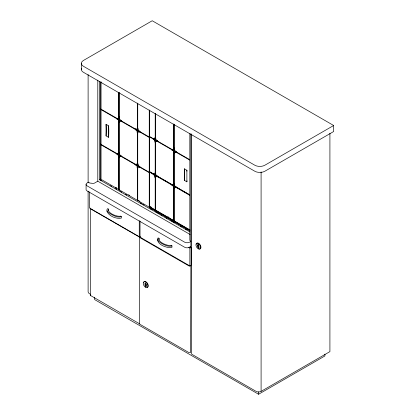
<?xml version="1.0" encoding="UTF-8"?>
<svg xmlns="http://www.w3.org/2000/svg" width="415" height="415" viewBox="0 0 415 415"><rect width="100%" height="100%" fill="white"/><g stroke="black" fill="none" stroke-linecap="round" stroke-linejoin="round"><path stroke-width="0.62" d="M118.55 118.503L118.55 118.317A4.482 2.589 60 0 1 118.607 117.767L118.877 117.108M118.55 153.726L118.612 153.503A4.482 2.589 60 0 1 118.669 152.953L118.706 152.782M137.069 129.008L137.075 129.376M154.904 138.392L154.904 138.947L155.22 137.37M154.894 173.989L154.94 174.518L155.013 173.216M155.506 142.734L155.75 140.654L156.009 140.861M155.744 175.867C155.967 177.786 155.36 175.197 156.31 176.287M173.496 150.142L173.532 148.684M173.413 184.493L173.532 183.907L173.475 184.457M172.936 149.737L173.553 150.116L173.439 148.897M174.29 152.072C174.425 153.685 174.134 150.297 174.341 151.854M174.29 187.295L174.326 186.9L174.352 187.258M106.754 210.965C108.73 216.07 116.065 219.187 121.356 218.134L121.356 216.687L120.729 216.132C117.404 217.216 106.93 212.937 108.403 209.051L107.464 208.667C105.244 210.945 109.627 213.294 111.277 214.41C114.296 215.961 117.907 217.875 121.356 216.687M118.591 120.137C118.368 122.129 119.162 119.8 117.907 119.686A4.482 2.589 60 0 1 117.404 119.328L117.238 119.188M119.484 118.965L119.473 118.586L119.338 119.598M118.55 155.661L118.69 155.205L118.368 155.148M119.473 154.364C119.427 155.2 119.364 152.274 119.484 154.193M137.069 131.13L137.132 131.093M137.941 129.698L137.858 128.427L138.003 129.662M137.069 166.353L137.209 165.896L136.488 165.564A4.482 2.589 60 0 1 135.985 165.212L135.43 164.797M137.941 164.921C138.05 166.291 137.775 162.524 137.998 164.698M154.899 140.877L155.013 140.369M155.827 139.227L155.682 139.865L155.827 139.041A4.482 2.589 60 0 0 155.77 138.428L155.687 137.998M155.827 174.45C155.106 175.265 157.622 175.882 156.31 175.28M174.347 149.919L174.264 150.515M155.568 142.698L155.77 141.567M155.76 176.977L155.833 176.754M174.352 187.445L174.15 188.363L174.259 187.85M139.995 131.944L139.077 130.974A4.482 2.589 60 0 0 138.574 130.621L137.858 130.3L137.993 129.833M154.987 140.509L154.899 141.064M155.817 174.627L155.682 175.089M174.259 185.51L174.284 184.997A4.482 2.589 60 0 0 174.227 184.385L174.15 183.695M155.158 137.407L154.987 138.169M155.801 177.122L155.506 177.962M174.321 152.59L174.093 153.291L174.196 152.979M118.633 155.464L118.69 155.194M137.085 130.969L137.023 130.663M137.853 130.3L137.915 130.025M155.013 175.592L154.961 176.251A4.482 2.589 60 0 0 155.018 176.863L155.096 177.553M173.532 186.283L173.48 186.942A4.482 2.589 60 0 0 173.537 187.554L173.849 188.872L173.574 187.772M119.318 157.244L119.359 157.072A4.482 2.589 60 0 0 119.411 156.522C119.069 155.226 120.454 156.388 119.463 155.755M137.126 128.458L137.396 127.799M137.837 167.935L137.941 167.727A4.482 2.589 60 0 0 137.993 167.178L137.915 166.301L137.93 167.214A4.482 2.589 60 0 1 137.879 167.764M173.47 183.944L173.672 183.425L173.569 183.736M119.805 154.945L119.432 154.665M139.077 166.202L140.057 167.126L139.139 166.166A4.482 2.589 60 0 0 138.636 165.808L137.951 165.357M154.951 140.405L152.834 138.636L155.044 140.239M154.717 175.415C154.193 175.099 155.386 175.478 154.899 176.287A4.482 2.589 60 0 0 154.956 176.899M173.558 152.803L173.537 152.331A4.482 2.589 60 0 1 173.48 151.719L173.563 150.935L173.418 151.755A4.482 2.589 60 0 0 173.475 152.367L173.512 152.585M173.371 186.159C172.92 185.811 173.771 186.314 173.418 186.978A4.482 2.589 60 0 0 173.475 187.59M118.752 152.621L118.607 152.99A4.482 2.589 60 0 0 118.55 153.54M119.271 157.404L119.421 157.036A4.482 2.589 60 0 0 119.473 156.486M137.163 128.287L137.474 127.68M137.272 163.313L137.189 163.65A4.482 2.589 60 0 0 137.132 164.195C138.039 166.197 134.942 163.515 135.591 164.278M154.987 173.081L155.298 172.474M173.506 148.549L173.672 148.197M118.809 117.248L118.669 117.73A4.482 2.589 60 0 0 118.612 118.28L118.576 118.861M118.69 152.658L118.877 152.331M137.329 163.162L137.126 163.681A4.482 2.589 60 0 0 137.069 164.231L137.116 164.947M174.025 188.654L174.212 188.327M118.747 152.507L118.955 152.212M119.276 157.518L119.069 157.814M137.796 168.21L137.588 168.506M174.155 153.254L173.947 153.55M173.854 188.872L174.093 188.514M157.591 239.72C157.669 244.855 167.416 248.549 171.955 247.345L171.955 245.903L171.333 245.343C168.008 246.432 157.529 242.153 159.007 238.267L158.068 237.883C155.843 240.161 160.232 242.51 161.876 243.626C164.895 245.177 168.511 247.091 171.955 245.903M118.815 117.144L119.043 116.89L119.411 118.623M119.069 122.586L119.359 121.844A4.482 2.589 60 0 0 119.411 121.299L119.39 120.376M119.209 157.659C118.804 158.224 118.462 155.931 118.872 157.461M137.588 133.282L137.879 132.541A4.482 2.589 60 0 0 137.93 131.991C137.588 131.031 138.403 131.301 137.858 131.114M137.728 168.35C137.251 168.428 136.893 166.472 137.469 168.366M173.678 148.098L173.906 147.839L174.29 149.12A4.482 2.589 60 0 1 174.347 149.732C173.869 150.272 174.762 150.821 174.207 150.557M173.818 183.165L174.144 183.949M118.949 122.446C118.187 119.992 119.064 123.872 119.421 121.808A4.482 2.589 60 0 0 119.473 121.263L119.453 120.718M118.892 152.248L119.276 152.995L119.074 152.357M137.469 133.137C136.831 131.69 137.775 134.315 137.941 132.504A4.482 2.589 60 0 0 137.993 131.954L137.92 131.078M155.236 137.287L155.708 138.465M137.412 162.939L137.801 163.437L137.5 162.841M155.386 172.375L155.625 173.257M173.854 153.649L173.62 152.767M108.04 210.794L108.403 210.498L108.403 209.051M158.639 240.01L159.007 239.714L159.007 238.267M198.702 246.417L198.775 246.37A0.903 0.519 60 0 0 198.323 244.943L198.157 244.85A0.903 0.519 60 0 0 197.763 245.82L197.851 247.05A0.602 0.348 60 0 0 198.261 247.797L198.37 247.848A0.602 0.348 60 0 0 198.702 247.579L198.702 246.417L199.065 246.209M146.007 286.054L146.08 284.846A0.903 0.519 60 0 0 145.624 283.419L145.458 283.331A0.903 0.519 60 0 0 145.068 284.296L145.157 285.525A0.602 0.348 60 0 0 145.566 286.272L145.675 286.324A0.602 0.348 60 0 0 146.007 286.054L146.365 285.805M116.485 118.363C117.201 117.974 116.159 118.898 117.466 119.292A4.482 2.589 60 0 0 117.969 119.65L118.13 119.743M118.617 118.649C119.24 119.738 115.002 117.201 118.659 118.996M119.453 118.379L119.136 117.092M118.835 119.458L118.856 92.384L118.835 119.458L100.446 108.839M118.69 119.971L118.223 119.857M118.835 119.888L118.856 154.671L118.835 119.888L100.446 109.27M119.224 92.602L119.224 119.66M119.743 120.744C118.986 120.132 121.517 121.787 119.961 120.807M120.89 121.253L121.538 121.216L120.558 120.283A4.482 2.589 60 0 0 120.054 119.93L119.894 119.836M121.113 121.242L121.538 121.211M136.95 130.58L136.488 130.341A4.482 2.589 60 0 1 135.985 129.983L135.197 129.2M137.5 127.618L137.796 128.463M136.26 129.288C134.076 128.183 138.434 130.528 136.649 129.428M137.801 128.209L137.656 127.789M137.355 130.58L137.355 165.372L119.209 154.894L119.209 120.101L137.375 130.569M137.22 132.281L137.126 131.451L137.204 132.535M138.74 131.711C137.837 131.213 140.586 132.427 138.973 131.747M118.13 154.966L117.969 154.873A4.482 2.589 60 0 1 117.466 154.52L116.615 153.555M117.57 153.747C116.745 153.13 119.873 155.174 117.969 153.866M149.229 137.002L137.728 130.362L137.744 103.294M149.229 137.438L137.728 130.798L137.728 165.585L149.229 172.225M118.835 155.117L118.856 189.686L118.835 155.117L100.446 144.493M118.664 156.595L118.638 156.849M120.558 156.382L120.22 156.242L121.263 156.476M119.598 154.914L120.122 155.117A4.482 2.589 60 0 1 120.62 155.475L121.538 156.434L120.558 155.506A4.482 2.589 60 0 0 120.054 155.153L119.894 155.06M155.392 137.152L155.568 137.816M154.318 138.916C155.283 139.482 155.236 139.492 154.256 138.952A4.482 2.589 60 0 0 153.752 138.724L153.42 138.631M155.194 140.156L155.194 174.948L149.716 171.784L155.194 174.948M156.092 140.016L157.14 140.644L156.31 140.057M155.744 140.638L155.833 141.344M157.306 140.794L157.892 141.468L157.078 140.68M155.402 142.921L155.018 141.64A4.482 2.589 60 0 1 154.961 141.027M99.673 179.685L101.602 180.509M100.3 179.327L100.674 179.109L189.935 230.641M190.08 234.485L97.795 181.205L94.667 183.01A2.656 1.53 0 0 1 90.916 183.01A0.887 0.508 0 0 1 89.661 183.01L88.634 182.118L87.124 182.989A3.538 2.044 0 0 0 87.124 185.879L184.613 242.163A3.538 2.044 0 0 0 189.619 242.163L190.869 241.442A3.538 2.044 0 0 1 189.831 239.995L189.831 133.729M135.985 164.335L137.142 165.108M137.209 165.886L136.426 165.601M137.355 165.808L137.355 200.388M137.152 167.079L137.121 167.323M139.248 167.131L138.117 166.555L139.782 167.167M139.471 167.131L139.72 167.204M171.354 149.327L172.168 150.116L171.551 149.26M172.775 150.645L172.443 150.422L173.154 150.785M173.527 149.95L172.775 149.644A4.482 2.589 60 0 0 172.272 149.416M174.082 124.215L174.082 150.629L189.707 159.63M175.431 151.231C173.294 149.384 177.921 153.55 175.659 151.335M189.707 194.853L174.103 185.842L174.103 151.05L174.103 185.842L189.691 194.863M174.238 151.542L174.99 151.849A4.482 2.589 60 0 0 175.493 152.072L176.276 152.196M149.229 172.661L137.728 166.021L137.728 200.606M152.834 173.859L153.109 174.212L153.031 173.792M153.586 174.684C152.627 173.729 155.122 175.944 153.815 174.788M154.852 174.575L154.717 174.471M155.194 175.379L155.194 209.964M155.563 175.161L173.729 185.63L173.729 150.837L155.563 140.369L155.563 175.161L173.714 185.64M155.812 175.125L156.092 175.239M157.244 176.053L157.83 176.738M155.402 178.144L155.054 177.081M173.154 186.008L171.354 184.55L172.168 184.55M171.488 184.732L172.936 185.967M173.527 185.173L173.237 185.163M173.714 186.076L173.714 220.656M174.207 185.785L174.347 184.96A4.482 2.589 60 0 0 174.29 184.348L174.253 184.13M174.082 220.873L174.082 186.288L189.707 195.289M174.767 186.008L175.659 186.563L174.99 186.065M174.3 186.729L174.264 186.937M176.074 187.072L176.411 187.388L176.074 187.461M89.412 191.938L89.412 207.931L139.264 236.711L140.099 236.228M140.384 236.903L139.762 237.266L90.901 209.056A1.416 0.82 0 0 1 90.678 208.071M139.642 237.473L188.618 265.745A1.416 0.82 0 0 0 190.62 265.745L190.869 265.605L190.62 352.408A1.416 0.82 0 0 1 188.618 352.408L139.642 324.131L139.642 237.473L140.265 237.11L140.939 237.499M333.665 125.501L264.843 165.237A7.081 4.088 0 0 1 254.836 165.237L83.405 66.265A7.081 4.088 0 0 1 83.405 60.486L152.227 20.75L333.665 125.501L333.665 131.519L264.843 171.25A7.081 4.088 0 0 1 254.836 171.25L83.405 72.277A7.081 4.088 0 0 1 81.573 68.33M188.747 247.371L189.868 248.014L191.118 247.293L191.118 265.206L189.868 265.927L140.016 237.147L140.016 221.154M197.851 245.971L198.126 245.613A0.903 0.519 60 0 1 198.22 244.627M197.851 247.05L198.23 246.832L198.23 245.753L198.214 246.837A0.602 0.348 60 0 0 198.635 247.579L198.749 247.631A0.602 0.348 60 0 0 199.013 247.568M198.702 247.537L199.065 247.33M145.157 284.446L145.432 284.088A0.903 0.519 60 0 1 145.421 283.17M146.002 284.892L146.365 284.685M145.157 285.525L145.53 285.307L145.53 284.228M191.491 133.946L191.491 354.068L256.086 391.361A3.538 2.044 0 0 0 261.092 391.361L329.915 351.624L329.915 133.241M94.667 297.202L94.667 299.609L258.587 394.25L324.909 355.961L324.909 354.156M116.677 118.296L117.134 119.006M135.005 129.049L135.492 128.992M140.057 131.913L139.57 131.97M157.892 141.474L157.555 141.546M176.411 152.17L175.431 152.108A4.482 2.589 60 0 1 174.928 151.885L174.611 151.693M135.005 164.278L135.653 164.921M157.892 176.702L157.399 176.759M171.354 184.545L172.334 184.608A4.482 2.589 60 0 1 172.837 184.831L172.998 184.924M176.411 187.393L175.431 187.331A4.482 2.589 60 0 1 174.928 187.108L174.207 186.605M152.969 138.605L153.322 138.569M157.757 141.505L157.078 141.468M157.757 176.728L157.244 176.733M153.109 138.594L153.815 138.688M171.628 149.286L172.168 149.327M116.76 153.55L117.3 153.591M157.461 141.499L156.912 141.416A4.482 2.589 60 0 1 156.408 141.188L156.092 141.001M171.779 149.296L172.334 149.379A4.482 2.589 60 0 1 172.837 149.607M153.26 173.828L153.815 173.916A4.482 2.589 60 0 1 154.318 174.139L154.479 174.233M153.42 173.854L153.752 173.952A4.482 2.589 60 0 1 154.256 174.175L154.634 174.331M137.92 130.263L138.636 130.585A4.482 2.589 60 0 1 139.139 130.938L139.928 131.726M155.687 139.865L156.009 139.912M157.14 176.66L156.912 176.64A4.482 2.589 60 0 1 156.408 176.417M175.659 187.352L175.493 187.295A4.482 2.589 60 0 1 174.99 187.072L174.269 186.563M137.085 130.626L136.426 130.377M118.566 155.158L118.223 155.08M137.982 165.559L138.574 165.844M174.331 185.816L174.674 185.894M119.805 119.722L119.333 119.608L120.122 119.894A4.482 2.589 60 0 1 120.62 120.246L121.113 120.698M145.93 286.06L146.049 286.106A0.602 0.348 60 0 0 146.319 286.044M120.283 156.206L119.894 156.066M118.285 155.044L117.907 154.909A4.482 2.589 60 0 1 117.404 154.556L116.76 153.939M198.37 248.455L198.671 248.626M145.675 286.931L145.976 287.102M156.471 141.152L155.682 140.675M149.716 136.561L155.21 139.715L155.21 113.295M149.716 136.997L155.21 140.146M174.082 151.065L189.707 160.06M119.209 119.67L137.375 130.139L137.375 103.076M186.947 180.816A80.406 46.423 -60 0 1 186.88 181.817L184.374 180.375L184.374 168.812L186.88 170.259A80.406 46.423 -60 0 1 186.947 171.182M106.079 124.334L108.58 125.776A80.406 46.423 -60 0 1 108.58 137.334L106.079 135.892A80.406 46.423 -60 0 0 106.079 124.334L106.079 135.892M149.716 172.22L155.21 175.369M173.729 186.06L155.563 175.597L155.563 210.82M100.446 144.062L118.856 154.671M137.375 165.798L119.209 155.329L119.209 190.552M149.955 206.405L151.076 207.054M167.919 216.775L169.04 217.424M172.972 219.691L174.658 220.666M149.582 206.623L189.997 229.957M115.645 187.321L116.771 187.969M128.557 194.775L129.682 195.424M138.102 200.284L139.788 201.254M149.327 206.763L189.748 230.102M149.607 207.505L189.437 230.501M110.54 185.671L111.656 186.314M115.567 188.576L116.688 189.219M120.599 191.476L121.714 192.124M125.626 194.381L126.746 195.024M140.156 202.769L141.831 203.739M142.947 204.382L144.067 205.026M150.769 208.901L151.89 209.544M155.801 211.8L156.917 212.449M158.037 213.092L159.153 213.735M160.828 214.705L161.949 215.349M165.86 217.61L166.975 218.254M170.887 220.51L174.238 222.445M180.385 225.993L182.061 226.964M185.417 228.898L187.092 229.869M189.935 231.918L99.569 179.747L99.569 81.361M189.997 246.65L191.118 247.293M90.496 294.313L89.661 293.83A5.307 3.066 0 0 1 88.11 291.667L88.11 191.222M139.762 323.928L90.901 295.719A1.416 0.82 0 0 1 90.678 294.733A1.416 0.82 0 0 0 90.662 295.854M138.475 131.498L138.117 131.332M173.154 185.023L172.775 184.867A4.482 2.589 60 0 0 172.272 184.644M173.091 185.059L173.434 185.23M172.505 150.386L172.106 150.152M156.74 175.638L157.14 175.872M135.923 130.019L135.28 129.407M155.687 175.913L156.471 176.38A4.482 2.589 60 0 0 156.974 176.603M119.525 155.718L119.411 156.336M175.597 186.6L175.981 186.869M137.142 129.879L137.157 129.516M118.633 154.422L118.617 153.872M121.201 120.895L121.476 121.247M135.342 164.594L135.067 164.247M173.849 147.88L174.227 149.156A4.482 2.589 60 0 1 174.284 149.768M173.911 153.607L173.678 152.979M173.849 183.103L174.02 183.518M155.392 142.916L155.101 142.07M155.392 178.144L155.226 177.729M155.563 172.79L155.672 173.475M137.801 163.437L137.842 163.904M119.338 152.959L119.364 153.431M118.597 154.256L118.612 153.69M173.439 185.038L173.475 184.644M137.095 129.553L137.132 128.972A4.482 2.589 60 0 1 137.189 128.422M118.571 156.424L118.607 155.796M137.075 166.908L137.126 166.493M155.765 174.487L155.827 174.269A4.482 2.589 60 0 0 155.77 173.652M261.092 171.883L261.092 391.361M258.587 391.843L258.587 394.25M190.869 133.874L190.869 246.494L189.619 247.221A3.538 2.044 0 0 1 184.613 247.221L87.124 190.936A3.538 2.044 0 0 1 86.087 189.489L86.087 184.431M189.868 248.014L189.868 265.927M186.88 170.259L186.88 181.817M174.103 124.204L174.103 150.619M174.103 186.278L174.103 221.501M173.729 123.992L173.714 150.417L155.563 139.938L155.584 113.513M149.623 110.411L149.623 207.656M149.25 109.98L149.25 207.874M139.264 220.723L139.264 236.711M108.58 125.776L108.58 137.334M101.053 81.786L101.053 178.891M100.674 81.999L100.674 179.109M97.795 80.121L97.795 181.205M90.486 208.48L90.486 295.138M88.11 74.576L88.11 182.797M81.335 63.376L81.335 69.388M145.94 286.054A0.602 0.348 60 0 1 145.53 285.307M143.652 282.807A3.263 1.883 60 0 1 143.798 282.216M144.093 281.78A3.263 1.883 60 0 1 145.608 281.609L146.21 281.946A3.263 1.883 60 0 1 148.165 284.996A3.263 1.883 60 0 1 147.377 287.356M198.142 245.602A0.903 0.519 60 0 1 198.23 244.617M198.972 248.793A3.263 1.883 60 0 0 200.948 247.257A3.263 1.883 60 0 0 198.91 243.47L198.308 243.133A3.263 1.883 60 0 0 196.347 244.331M184.374 168.812A80.406 46.423 -60 0 1 184.374 180.375M198.536 243.688L197.929 243.351A3.263 1.883 60 0 0 195.958 244.886A3.263 1.883 60 0 0 197.997 248.673L198.598 249.01A3.263 1.883 60 0 0 200.575 247.475A3.263 1.883 60 0 0 198.536 243.688M145.836 282.164L145.234 281.827A3.263 1.883 60 0 0 143.258 283.362A3.263 1.883 60 0 0 145.302 287.149L145.904 287.486A3.263 1.883 60 0 0 147.875 285.951A3.263 1.883 60 0 0 145.836 282.164"/></g></svg>
